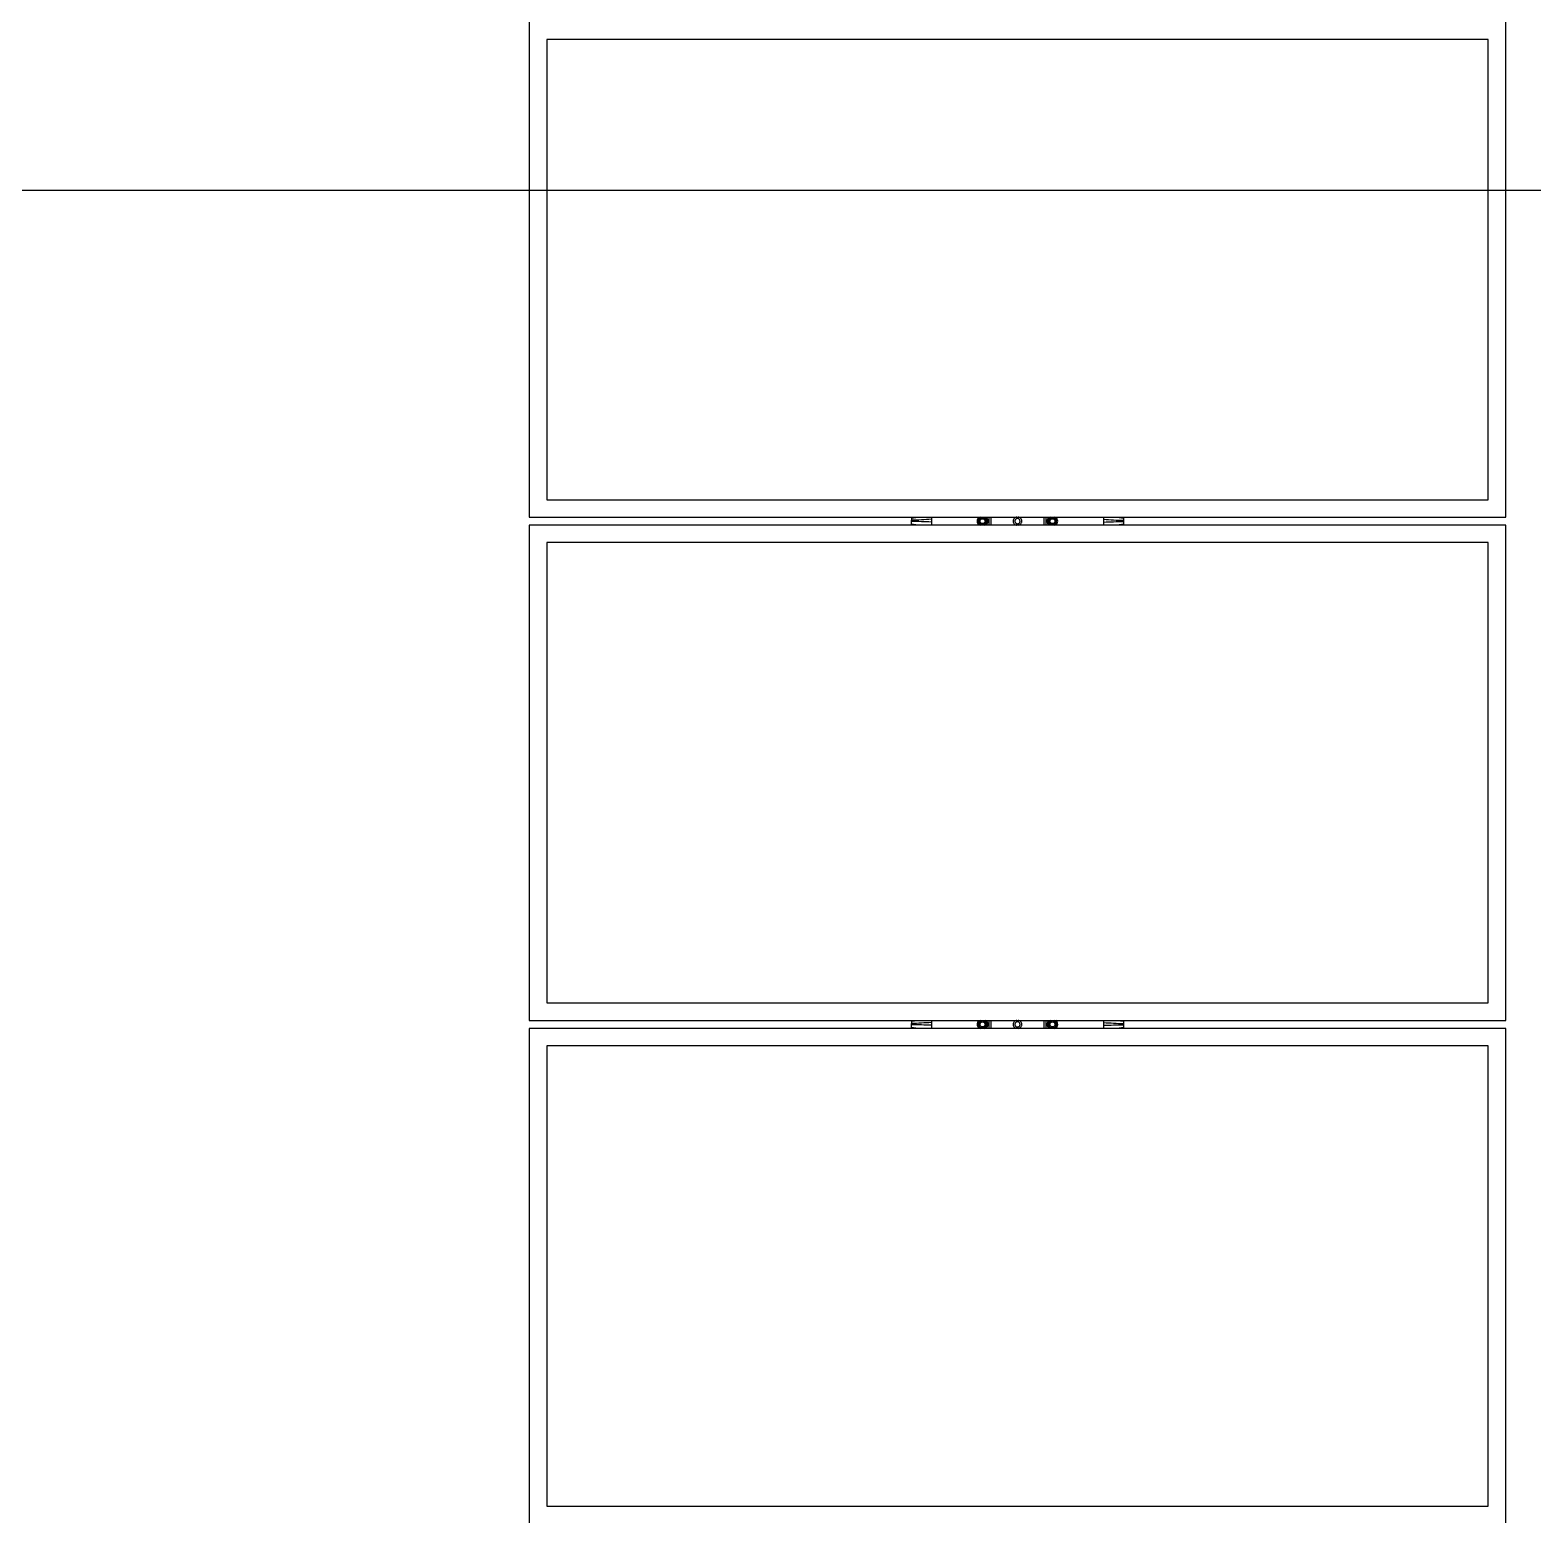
# Model space of a CAD drawing. Header units: feet. Extents: x 0 to 5170, y -254 to 1413.
# Drawn here: x 3575.3 to 3713.1, y 194.1 to 330.3 of the extents above; entities that cross this region are included whole.
import ezdxf

# ---------------------------------------------------------------- set-up
doc = ezdxf.new("R2010")
doc.units = ezdxf.units.FT
doc.header["$MEASUREMENT"] = 0
doc.layers.add('E-ARRY-TABL', color=9, linetype='Continuous')
doc.layers.add('G-NPLT', color=67, linetype='Continuous', plot=False)

msp = doc.modelspace()

# ---------------------------------------------------------------- linework, layer by layer
at = {"layer": 'E-ARRY-TABL'}
for p, q in [((3621.03775, 331.00908), (3621.03775, 285.59829)), ((3710.57758, 285.59829), (3710.57758, 331.00908)), ((3708.97538, 329.40688), (3622.63994, 329.40688)), ((3622.63994, 329.40688), (3622.63994, 287.20048)), ((3708.97538, 287.20048), (3708.97538, 329.40688)), ((3622.63994, 287.20048), (3708.97538, 287.20048)), ((3621.03775, 285.59829), (3710.57758, 285.59829)), ((3656.08005, 285.51866), (3656.6661, 285.59829)), ((3662.26924, 285.59031), (3662.278, 285.59829)), ((3662.64392, 285.59829), (3662.77249, 285.52367)), ((3662.7818, 285.59829), (3662.80776, 285.58445)), ((3668.68039, 285.59251), (3668.68678, 285.59829)), ((3674.94923, 285.59829), (3675.53528, 285.51866)), ((3621.03775, 284.86586), (3621.03775, 239.45506)), ((3710.57758, 284.86586), (3621.03775, 284.86586)), ((3656.66682, 284.86586), (3656.08005, 284.94548)), ((3662.93731, 284.87383), (3662.92855, 284.86586)), ((3668.83352, 284.86586), (3668.80523, 284.88105)), ((3668.96945, 284.86586), (3668.8409, 284.94159)), ((3669.34371, 284.87163), (3669.33733, 284.86586)), ((3675.53528, 284.94548), (3674.9485, 284.86586)), ((3710.57758, 239.45506), (3710.57758, 284.86586)), ((3622.63994, 283.26366), (3622.63994, 241.05726)), ((3708.97538, 283.26366), (3622.63994, 283.26366)), ((3708.97538, 241.05726), (3708.97538, 283.26366)), ((3622.63994, 241.05726), (3708.97538, 241.05726)), ((3621.03775, 239.45506), (3710.57758, 239.45506)), ((3621.03775, 238.72263), (3621.03775, 193.31184)), ((3710.57758, 238.72263), (3621.03775, 238.72263)), ((3656.08005, 239.37544), (3656.6661, 239.45506)), ((3656.66682, 238.72263), (3656.08005, 238.80226)), ((3662.26924, 239.44709), (3662.278, 239.45506)), ((3662.64392, 239.45506), (3662.77249, 239.38045)), ((3662.7818, 239.45506), (3662.80776, 239.44123)), ((3662.93731, 238.73061), (3662.92855, 238.72263)), ((3668.68039, 239.44929), (3668.68678, 239.45506)), ((3668.83352, 238.72263), (3668.80523, 238.73783)), ((3668.96945, 238.72263), (3668.8409, 238.79837)), ((3669.34371, 238.7284), (3669.33733, 238.72263)), ((3675.53528, 238.80226), (3674.9485, 238.72263)), ((3674.94923, 239.45506), (3675.53528, 239.37544)), ((3710.57758, 193.31184), (3710.57758, 238.72263)), ((3622.63994, 237.12044), (3622.63994, 194.91404)), ((3708.97538, 237.12044), (3622.63994, 237.12044)), ((3708.97538, 194.91404), (3708.97538, 237.12044)), ((3622.63994, 194.91404), (3708.97538, 194.91404))]:
    msp.add_line(p, q, dxfattribs=at)
for centre, radius in [((3662.60327, 285.23207), 0.33715), ((3662.60327, 285.23207), 0.24051), ((3662.60327, 285.23207), 0.22889), ((3669.01205, 285.23207), 0.33715), ((3669.01205, 285.23207), 0.24051), ((3669.01205, 285.23207), 0.22889), ((3662.60327, 239.08885), 0.33715), ((3662.60327, 239.08885), 0.24051), ((3662.60327, 239.08885), 0.22889), ((3669.01205, 239.08885), 0.33715), ((3669.01205, 239.08885), 0.24051), ((3669.01205, 239.08885), 0.22889)]:
    msp.add_circle(centre, radius, dxfattribs=at)
for centre, radius, start, end in [((3662.60327, 285.23207), 0.48981, 132.9975613, 228.3883683), ((3662.60327, 285.23207), 0.40742, 115.9892336, 244.0107664), ((3662.60327, 285.23207), 0.40742, 295.9892336, 59.8725613), ((3662.60327, 285.23207), 0.48981, 312.9975613, 48.3883881), ((3669.01205, 285.23207), 0.48981, 132.6184959, 228.3883683), ((3669.01205, 285.23207), 0.40742, 115.9892336, 239.4934959), ((3669.01205, 285.23207), 0.40742, 295.9892336, 64.0107664), ((3669.01205, 285.23207), 0.48981, 312.6184959, 48.3883881), ((3662.60327, 239.08885), 0.48981, 132.9975613, 228.3883683), ((3662.60327, 239.08885), 0.40742, 115.9892336, 244.0107664), ((3662.60327, 239.08885), 0.40742, 295.9892336, 59.8725613), ((3662.60327, 239.08885), 0.48981, 312.9975613, 48.3883881), ((3669.01205, 239.08885), 0.48981, 132.6184959, 228.3883683), ((3669.01205, 239.08885), 0.40742, 115.9892336, 239.4934959), ((3669.01205, 239.08885), 0.40742, 295.9892336, 64.0107664), ((3669.01205, 239.08885), 0.48981, 312.6184959, 48.3883881)]:
    msp.add_arc(centre, radius, start, end, dxfattribs=at)
for points, knots in [([(3656.08005, 285.59829), (3656.08005, 285.58982), (3656.08005, 285.54814), (3656.08005, 285.53173), (3656.08005, 285.51866)], [0, 0, 0, 0, 0.203251759, 1, 1, 1, 1]), ([(3656.08005, 285.51866), (3656.08005, 285.50373), (3656.08005, 285.47556), (3656.08005, 285.44358), (3656.08005, 285.41734), (3656.08005, 285.37389), (3656.08005, 285.33498), (3656.08005, 285.31265), (3656.08005, 285.3103)], [0, 0, 0, 0, 0.336781761, 0.635414469, 0.762435252, 0.874639399, 0.986817621, 1, 1, 1, 1]), ([(3657.918, 285.4076), (3657.61191, 285.38723), (3656.9998, 285.34648), (3656.38661, 285.32236), (3656.08005, 285.3103)], [0, 0, 0, 0, 0.500050032, 1, 1, 1, 1]), ([(3656.08005, 285.20227), (3656.08005, 285.2055), (3656.08005, 285.21005), (3656.08005, 285.21727), (3656.08005, 285.22174), (3656.08005, 285.22536), (3656.08005, 285.22681), (3656.08005, 285.2297), (3656.08005, 285.23447), (3656.08005, 285.24112), (3656.08005, 285.24969), (3656.08005, 285.26326), (3656.08005, 285.28378), (3656.08005, 285.3006), (3656.08005, 285.3103)], [0, 0, 0, 0, 0.088792677, 0.125266565, 0.198196576, 0.211434953, 0.224673296, 0.237911626, 0.290864967, 0.355531486, 0.42020743, 0.526263413, 0.726625991, 1, 1, 1, 1]), ([(3657.91588, 285.59829), (3657.91623, 285.58579), (3657.91702, 285.5575), (3657.91779, 285.49225), (3657.91793, 285.4357), (3657.918, 285.4076)], [0, 0, 0, 0, 0.284877006, 0.644722971, 1, 1, 1, 1]), ([(3657.918, 285.4076), (3657.91792, 285.36829), (3657.91782, 285.32129), (3657.91754, 285.26591), (3657.91749, 285.241), (3657.91748, 285.21993), (3657.91754, 285.20466), (3657.91755, 285.19369), (3657.91763, 285.17768), (3657.91772, 285.16272), (3657.91778, 285.15364)], [0, 0, 0, 0, 0.473900563, 0.566584192, 0.646097342, 0.765289978, 0.812851893, 0.824688911, 0.893504587, 1, 1, 1, 1]), ([(3662.26613, 285.23282), (3662.26614, 285.23744), (3662.26628, 285.30317), (3662.26643, 285.36758), (3662.26656, 285.42747)], [0, 0, 0, 0, 0.070220322, 1, 1, 1, 1]), ([(3662.26656, 285.42747), (3662.29397, 285.44322), (3662.3493, 285.475), (3662.40649, 285.50785), (3662.43535, 285.52442)], [0, 0, 0, 0, 0.495457963, 1, 1, 1, 1]), ([(3662.43535, 285.52442), (3662.43935, 285.52672), (3662.48277, 285.55166), (3662.52532, 285.5761), (3662.56394, 285.59829)], [0, 0, 0, 0, 0.09219659, 1, 1, 1, 1]), ([(3662.77249, 285.52367), (3662.78635, 285.51563), (3662.84332, 285.48257), (3662.89884, 285.45036), (3662.94085, 285.42597)], [0, 0, 0, 0, 0.243165711, 1, 1, 1, 1]), ([(3662.94085, 285.42597), (3662.94078, 285.39436), (3662.94064, 285.33056), (3662.94049, 285.2646), (3662.94042, 285.23132)], [0, 0, 0, 0, 0.495457963, 1, 1, 1, 1]), ([(3663.17072, 285.59829), (3663.17093, 285.56973), (3663.17279, 285.3256), (3663.17146, 285.08145), (3663.17028, 284.86586)], [0, 0, 0, 0, 0.116959652, 1, 1, 1, 1]), ([(3663.39899, 284.86586), (3663.3998, 285.08192), (3663.40072, 285.32607), (3663.39925, 285.5702), (3663.39908, 285.59829)], [0, 0, 0, 0, 0.88496735, 1, 1, 1, 1]), ([(3665.73653, 285.59829), (3665.71696, 285.59605), (3665.6539, 285.58882), (3665.55885, 285.53344), (3665.46754, 285.44008), (3665.41453, 285.32014), (3665.4062, 285.19082), (3665.44314, 285.06633), (3665.52097, 284.9621), (3665.62076, 284.88959), (3665.69675, 284.87303), (3665.72968, 284.86586)], [0, 0, 0, 0, 0.055467135, 0.178740105, 0.301068238, 0.422074784, 0.541486052, 0.660550552, 0.781493861, 0.905315943, 1, 1, 1, 1]), ([(3666.03938, 285.2843), (3666.04274, 285.25784), (3666.04842, 285.21304), (3666.03103, 285.14272), (3665.99559, 285.0794), (3665.93476, 285.02614), (3665.85996, 284.99576), (3665.7789, 284.9917), (3665.70091, 285.01478), (3665.63523, 285.06222), (3665.589, 285.12837), (3665.56701, 285.2062), (3665.57191, 285.28719), (3665.59303, 285.33725), (3665.6216, 285.3821), (3665.65785, 285.42218), (3665.72865, 285.46081), (3665.80853, 285.47414), (3665.88877, 285.46023), (3665.95919, 285.4205), (3666.01425, 285.36034), (3666.03102, 285.3096), (3666.03938, 285.2843)], [0, 0, 0, 0, 0.05318276, 0.090051856, 0.143930989, 0.197508132, 0.250693831, 0.303997406, 0.357752004, 0.411588514, 0.465007081, 0.518157859, 0.571608056, 0.625348022, 0.625461196, 0.679189914, 0.732471661, 0.785668797, 0.839276455, 0.893156273, 0.946740624, 1, 1, 1, 1]), ([(3666.20135, 285.18935), (3666.20204, 285.23175), (3666.20342, 285.31685), (3666.14936, 285.43673), (3666.06, 285.53103), (3665.96375, 285.58806), (3665.89893, 285.5958), (3665.87805, 285.59829)], [0, 0, 0, 0, 0.218328363, 0.43818827, 0.662256444, 0.89122321, 1, 1, 1, 1]), ([(3668.2162, 285.59829), (3668.21552, 285.37897), (3668.21477, 285.13483), (3668.21604, 284.89069), (3668.21617, 284.86586)], [0, 0, 0, 0, 0.898277382, 1, 1, 1, 1]), ([(3668.44459, 284.86586), (3668.4444, 284.89119), (3668.44252, 285.13532), (3668.44386, 285.37947), (3668.44506, 285.59829)], [0, 0, 0, 0, 0.10376783, 1, 1, 1, 1]), ([(3668.67492, 285.23505), (3668.67496, 285.23967), (3668.67554, 285.3054), (3668.67611, 285.36981), (3668.67664, 285.4297)], [0, 0, 0, 0, 0.070220322, 1, 1, 1, 1]), ([(3668.67664, 285.4297), (3668.70416, 285.44526), (3668.75969, 285.47667), (3668.8171, 285.50914), (3668.84607, 285.52553)], [0, 0, 0, 0, 0.495457963, 1, 1, 1, 1]), ([(3668.84607, 285.52553), (3668.85009, 285.5278), (3668.89352, 285.55237), (3668.93608, 285.57644), (3668.9747, 285.59829)], [0, 0, 0, 0, 0.092516545, 1, 1, 1, 1]), ([(3669.05466, 285.59829), (3669.08356, 285.58126), (3669.12592, 285.5563), (3669.16939, 285.53068), (3669.1832, 285.52255)], [0, 0, 0, 0, 0.682346465, 1, 1, 1, 1]), ([(3669.1832, 285.52255), (3669.22719, 285.49663), (3669.28397, 285.46317), (3669.3386, 285.43099), (3669.35091, 285.42374)], [0, 0, 0, 0, 0.774619327, 1, 1, 1, 1]), ([(3669.35091, 285.42374), (3669.35063, 285.39212), (3669.35006, 285.32832), (3669.34948, 285.26237), (3669.34919, 285.22909)], [0, 0, 0, 0, 0.495457963, 1, 1, 1, 1]), ([(3673.69953, 285.59829), (3673.69933, 285.59326), (3673.69853, 285.5731), (3673.69764, 285.50985), (3673.69743, 285.44188), (3673.69733, 285.4076)], [0, 0, 0, 0, 0.141530855, 0.567144679, 1, 1, 1, 1]), ([(3673.69733, 285.4076), (3673.69741, 285.36829), (3673.6975, 285.32129), (3673.69779, 285.26591), (3673.69784, 285.241), (3673.69785, 285.21993), (3673.69778, 285.20466), (3673.69777, 285.19369), (3673.69769, 285.17768), (3673.6976, 285.16272), (3673.69755, 285.15364)], [0, 0, 0, 0, 0.473900563, 0.566584192, 0.646097342, 0.765289978, 0.812851893, 0.824688911, 0.893504587, 1, 1, 1, 1]), ([(3673.69733, 285.4076), (3674.00341, 285.38723), (3674.61553, 285.34648), (3675.22871, 285.32236), (3675.53528, 285.3103)], [0, 0, 0, 0, 0.500050032, 1, 1, 1, 1]), ([(3675.53528, 285.51866), (3675.53528, 285.53238), (3675.53528, 285.54892), (3675.53528, 285.59109), (3675.53528, 285.59829)], [0, 0, 0, 0, 0.829245832, 1, 1, 1, 1]), ([(3675.53528, 285.51866), (3675.53528, 285.50359), (3675.53528, 285.47378), (3675.53528, 285.44478), (3675.53528, 285.41019), (3675.53528, 285.36415), (3675.53528, 285.3275), (3675.53528, 285.3103)], [0, 0, 0, 0, 0.332265312, 0.657491515, 0.788304514, 0.900705037, 1, 1, 1, 1]), ([(3675.53528, 285.3103), (3675.53528, 285.29699), (3675.53528, 285.27851), (3675.53528, 285.25818), (3675.53528, 285.25019), (3675.53528, 285.24221), (3675.53528, 285.2349), (3675.53528, 285.22825), (3675.53528, 285.22659), (3675.53528, 285.22426), (3675.53528, 285.22127), (3675.53528, 285.21596), (3675.53528, 285.20961), (3675.53528, 285.20462), (3675.53528, 285.20227)], [0, 0, 0, 0, 0.378460386, 0.525059812, 0.561520365, 0.597982148, 0.743875857, 0.762193155, 0.780422606, 0.789537342, 0.825996993, 0.862456604, 0.935401836, 1, 1, 1, 1]), ([(3657.91778, 285.15364), (3657.61161, 285.16437), (3656.99933, 285.18584), (3656.38646, 285.19679), (3656.08005, 285.20227)], [0, 0, 0, 0, 0.500036901, 1, 1, 1, 1]), ([(3656.08005, 284.94548), (3656.08005, 284.95053), (3656.08005, 284.98004), (3656.08005, 285.00653), (3656.08005, 285.05222), (3656.08005, 285.09415), (3656.08005, 285.14537), (3656.08005, 285.18314), (3656.08005, 285.20227)], [0, 0, 0, 0, 0.104408076, 0.610092505, 0.713229006, 0.816381409, 0.906958044, 1, 1, 1, 1]), ([(3656.08005, 284.94548), (3656.08005, 284.93176), (3656.08005, 284.91522), (3656.08005, 284.87305), (3656.08005, 284.86586)], [0, 0, 0, 0, 0.829245833, 1, 1, 1, 1]), ([(3657.91778, 285.15364), (3657.91788, 285.12509), (3657.91811, 285.06369), (3657.91782, 284.97784), (3657.91707, 284.90739), (3657.91623, 284.87828), (3657.91587, 284.86586)], [0, 0, 0, 0, 0.237682332, 0.511297981, 0.791460281, 1, 1, 1, 1]), ([(3662.26569, 285.03817), (3662.26576, 285.06978), (3662.2659, 285.13359), (3662.26605, 285.19954), (3662.26613, 285.23282)], [0, 0, 0, 0, 0.495457963, 1, 1, 1, 1]), ([(3662.43405, 284.94047), (3662.38989, 284.96609), (3662.33289, 284.99917), (3662.27805, 285.031), (3662.26569, 285.03817)], [0, 0, 0, 0, 0.774619327, 1, 1, 1, 1]), ([(3662.56262, 284.86586), (3662.53376, 284.8826), (3662.49139, 284.90719), (3662.44791, 284.93242), (3662.43405, 284.94047)], [0, 0, 0, 0, 0.681174188, 1, 1, 1, 1]), ([(3662.7712, 284.93972), (3662.76719, 284.93742), (3662.72377, 284.91248), (3662.68123, 284.88804), (3662.6426, 284.86586)], [0, 0, 0, 0, 0.09219659, 1, 1, 1, 1]), ([(3662.93999, 285.03667), (3662.91257, 285.02092), (3662.85725, 284.98915), (3662.80005, 284.95629), (3662.7712, 284.93972)], [0, 0, 0, 0, 0.495457963, 1, 1, 1, 1]), ([(3662.94042, 285.23132), (3662.94041, 285.22671), (3662.94026, 285.16097), (3662.94012, 285.09656), (3662.93999, 285.03667)], [0, 0, 0, 0, 0.070220322, 1, 1, 1, 1]), ([(3665.89981, 284.86586), (3665.93964, 284.87825), (3666.02122, 284.90362), (3666.11977, 284.98913), (3666.18206, 285.0894), (3666.19579, 285.16057), (3666.20135, 285.18935)], [0, 0, 0, 0, 0.263744587, 0.540159175, 0.814036973, 1, 1, 1, 1]), ([(3668.6732, 285.04041), (3668.67348, 285.07202), (3668.67404, 285.13582), (3668.67462, 285.20177), (3668.67492, 285.23505)], [0, 0, 0, 0, 0.495457963, 1, 1, 1, 1]), ([(3668.8409, 284.94159), (3668.8271, 284.94973), (3668.77035, 284.98316), (3668.71505, 285.01575), (3668.6732, 285.04041)], [0, 0, 0, 0, 0.243165711, 1, 1, 1, 1]), ([(3669.17804, 284.93861), (3669.17402, 284.93634), (3669.13059, 284.91178), (3669.08803, 284.8877), (3669.0494, 284.86586)], [0, 0, 0, 0, 0.092516545, 1, 1, 1, 1]), ([(3669.34747, 285.03445), (3669.31995, 285.01888), (3669.26441, 284.98747), (3669.207, 284.955), (3669.17804, 284.93861)], [0, 0, 0, 0, 0.495457963, 1, 1, 1, 1]), ([(3669.34919, 285.22909), (3669.34915, 285.22448), (3669.34857, 285.15875), (3669.348, 285.09433), (3669.34747, 285.03445)], [0, 0, 0, 0, 0.070220322, 1, 1, 1, 1]), ([(3673.69755, 285.15364), (3673.69743, 285.1206), (3673.69718, 285.04948), (3673.69768, 284.95502), (3673.69852, 284.89099), (3673.69932, 284.87087), (3673.69952, 284.86586)], [0, 0, 0, 0, 0.272878633, 0.587618909, 0.897093641, 1, 1, 1, 1]), ([(3673.69755, 285.15364), (3674.00371, 285.16437), (3674.616, 285.18584), (3675.22887, 285.19679), (3675.53528, 285.20227)], [0, 0, 0, 0, 0.500036901, 1, 1, 1, 1]), ([(3675.53528, 285.20227), (3675.53528, 285.18357), (3675.53528, 285.14365), (3675.53528, 285.0907), (3675.53528, 285.04725), (3675.53528, 285.0203), (3675.53528, 284.98856), (3675.53528, 284.96023), (3675.53528, 284.94548)], [0, 0, 0, 0, 0.090987099, 0.194222261, 0.297480686, 0.412851507, 0.694273649, 1, 1, 1, 1]), ([(3675.53528, 284.86586), (3675.53528, 284.87433), (3675.53528, 284.916), (3675.53528, 284.93241), (3675.53528, 284.94548)], [0, 0, 0, 0, 0.203251759, 1, 1, 1, 1]), ([(3656.08005, 239.45506), (3656.08005, 239.44659), (3656.08005, 239.40492), (3656.08005, 239.38851), (3656.08005, 239.37544)], [0, 0, 0, 0, 0.203251759, 1, 1, 1, 1]), ([(3656.08005, 239.37544), (3656.08005, 239.36051), (3656.08005, 239.33234), (3656.08005, 239.30035), (3656.08005, 239.27412), (3656.08005, 239.23067), (3656.08005, 239.19176), (3656.08005, 239.16943), (3656.08005, 239.16708)], [0, 0, 0, 0, 0.336781761, 0.635414469, 0.762435252, 0.874639399, 0.986817621, 1, 1, 1, 1]), ([(3657.918, 239.26438), (3657.61191, 239.24401), (3656.9998, 239.20326), (3656.38661, 239.17914), (3656.08005, 239.16708)], [0, 0, 0, 0, 0.500050032, 1, 1, 1, 1]), ([(3656.08005, 239.05905), (3656.08005, 239.06227), (3656.08005, 239.06682), (3656.08005, 239.07405), (3656.08005, 239.07852), (3656.08005, 239.08214), (3656.08005, 239.08359), (3656.08005, 239.08648), (3656.08005, 239.09125), (3656.08005, 239.09789), (3656.08005, 239.10647), (3656.08005, 239.12004), (3656.08005, 239.14056), (3656.08005, 239.15737), (3656.08005, 239.16708)], [0, 0, 0, 0, 0.088792677, 0.125266565, 0.198196576, 0.211434953, 0.224673296, 0.237911626, 0.290864967, 0.355531486, 0.42020743, 0.526263413, 0.726625991, 1, 1, 1, 1]), ([(3657.91778, 239.01041), (3657.61161, 239.02115), (3656.99933, 239.04262), (3656.38646, 239.05357), (3656.08005, 239.05905)], [0, 0, 0, 0, 0.500036901, 1, 1, 1, 1]), ([(3656.08005, 238.80226), (3656.08005, 238.80731), (3656.08005, 238.83681), (3656.08005, 238.86331), (3656.08005, 238.909), (3656.08005, 238.95092), (3656.08005, 239.00215), (3656.08005, 239.03991), (3656.08005, 239.05905)], [0, 0, 0, 0, 0.104408076, 0.610092505, 0.713229006, 0.816381409, 0.906958044, 1, 1, 1, 1]), ([(3656.08005, 238.80226), (3656.08005, 238.78854), (3656.08005, 238.772), (3656.08005, 238.72983), (3656.08005, 238.72263)], [0, 0, 0, 0, 0.829245833, 1, 1, 1, 1]), ([(3657.91778, 239.01041), (3657.91788, 238.98187), (3657.91811, 238.92047), (3657.91782, 238.83462), (3657.91707, 238.76416), (3657.91623, 238.73505), (3657.91587, 238.72263)], [0, 0, 0, 0, 0.237682332, 0.511297981, 0.791460281, 1, 1, 1, 1]), ([(3657.91588, 239.45506), (3657.91623, 239.44256), (3657.91702, 239.41427), (3657.91779, 239.34903), (3657.91793, 239.29248), (3657.918, 239.26438)], [0, 0, 0, 0, 0.284877006, 0.644722971, 1, 1, 1, 1]), ([(3657.918, 239.26438), (3657.91792, 239.22507), (3657.91782, 239.17807), (3657.91754, 239.12269), (3657.91749, 239.09778), (3657.91748, 239.07671), (3657.91754, 239.06144), (3657.91755, 239.05047), (3657.91763, 239.03445), (3657.91772, 239.0195), (3657.91778, 239.01041)], [0, 0, 0, 0, 0.473900563, 0.566584192, 0.646097342, 0.765289978, 0.812851893, 0.824688911, 0.893504587, 1, 1, 1, 1]), ([(3662.26569, 238.89495), (3662.26576, 238.92656), (3662.2659, 238.99036), (3662.26605, 239.05632), (3662.26613, 239.0896)], [0, 0, 0, 0, 0.495457963, 1, 1, 1, 1]), ([(3662.43405, 238.79725), (3662.38989, 238.82287), (3662.33289, 238.85595), (3662.27805, 238.88777), (3662.26569, 238.89495)], [0, 0, 0, 0, 0.774619327, 1, 1, 1, 1]), ([(3662.26613, 239.0896), (3662.26614, 239.09421), (3662.26628, 239.15995), (3662.26643, 239.22436), (3662.26656, 239.28425)], [0, 0, 0, 0, 0.070220322, 1, 1, 1, 1]), ([(3662.26656, 239.28425), (3662.29397, 239.3), (3662.3493, 239.33177), (3662.40649, 239.36463), (3662.43535, 239.3812)], [0, 0, 0, 0, 0.495457963, 1, 1, 1, 1]), ([(3662.56262, 238.72263), (3662.53376, 238.73938), (3662.49139, 238.76397), (3662.44791, 238.7892), (3662.43405, 238.79725)], [0, 0, 0, 0, 0.681174188, 1, 1, 1, 1]), ([(3662.43535, 239.3812), (3662.43935, 239.3835), (3662.48277, 239.40844), (3662.52532, 239.43288), (3662.56394, 239.45506)], [0, 0, 0, 0, 0.09219659, 1, 1, 1, 1]), ([(3662.7712, 238.7965), (3662.76719, 238.7942), (3662.72377, 238.76926), (3662.68123, 238.74482), (3662.6426, 238.72263)], [0, 0, 0, 0, 0.09219659, 1, 1, 1, 1]), ([(3662.93999, 238.89345), (3662.91257, 238.8777), (3662.85725, 238.84592), (3662.80005, 238.81307), (3662.7712, 238.7965)], [0, 0, 0, 0, 0.495457963, 1, 1, 1, 1]), ([(3662.77249, 239.38045), (3662.78635, 239.37241), (3662.84332, 239.33935), (3662.89884, 239.30713), (3662.94085, 239.28275)], [0, 0, 0, 0, 0.243165711, 1, 1, 1, 1]), ([(3662.94042, 239.0881), (3662.94041, 239.08348), (3662.94026, 239.01775), (3662.94012, 238.95334), (3662.93999, 238.89345)], [0, 0, 0, 0, 0.070220322, 1, 1, 1, 1]), ([(3662.94085, 239.28275), (3662.94078, 239.25114), (3662.94064, 239.18733), (3662.94049, 239.12138), (3662.94042, 239.0881)], [0, 0, 0, 0, 0.495457963, 1, 1, 1, 1]), ([(3663.17072, 239.45506), (3663.17093, 239.42651), (3663.17279, 239.18238), (3663.17146, 238.93823), (3663.17028, 238.72263)], [0, 0, 0, 0, 0.116959652, 1, 1, 1, 1]), ([(3663.39899, 238.72263), (3663.3998, 238.9387), (3663.40072, 239.18285), (3663.39925, 239.42698), (3663.39908, 239.45506)], [0, 0, 0, 0, 0.88496735, 1, 1, 1, 1]), ([(3665.73653, 239.45506), (3665.71696, 239.45282), (3665.6539, 239.4456), (3665.55885, 239.39022), (3665.46754, 239.29686), (3665.41453, 239.17692), (3665.4062, 239.04759), (3665.44314, 238.92311), (3665.52097, 238.81888), (3665.62076, 238.74637), (3665.69675, 238.72981), (3665.72968, 238.72263)], [0, 0, 0, 0, 0.055467135, 0.178740105, 0.301068238, 0.422074784, 0.541486052, 0.660550552, 0.781493861, 0.905315943, 1, 1, 1, 1]), ([(3666.03938, 239.14108), (3666.04274, 239.11462), (3666.04842, 239.06981), (3666.03103, 238.99949), (3665.99559, 238.93617), (3665.93476, 238.88291), (3665.85996, 238.85253), (3665.7789, 238.84847), (3665.70091, 238.87156), (3665.63523, 238.919), (3665.589, 238.98514), (3665.56701, 239.06297), (3665.57191, 239.14397), (3665.59303, 239.19403), (3665.6216, 239.23888), (3665.65785, 239.27896), (3665.72865, 239.31759), (3665.80853, 239.33092), (3665.88877, 239.31701), (3665.95919, 239.27728), (3666.01425, 239.21712), (3666.03102, 239.16638), (3666.03938, 239.14108)], [0, 0, 0, 0, 0.05318276, 0.090051856, 0.143930989, 0.197508132, 0.250693831, 0.303997406, 0.357752004, 0.411588514, 0.465007081, 0.518157859, 0.571608056, 0.625348022, 0.625461196, 0.679189914, 0.732471661, 0.785668797, 0.839276455, 0.893156273, 0.946740624, 1, 1, 1, 1]), ([(3666.20135, 239.04613), (3666.20204, 239.08853), (3666.20342, 239.17363), (3666.14936, 239.29351), (3666.06, 239.38781), (3665.96375, 239.44484), (3665.89893, 239.45257), (3665.87805, 239.45506)], [0, 0, 0, 0, 0.218328363, 0.43818827, 0.662256444, 0.89122321, 1, 1, 1, 1]), ([(3665.89981, 238.72263), (3665.93964, 238.73502), (3666.02122, 238.7604), (3666.11977, 238.84591), (3666.18206, 238.94618), (3666.19579, 239.01735), (3666.20135, 239.04613)], [0, 0, 0, 0, 0.263744587, 0.540159175, 0.814036973, 1, 1, 1, 1]), ([(3668.2162, 239.45506), (3668.21552, 239.23575), (3668.21477, 238.9916), (3668.21604, 238.74747), (3668.21617, 238.72263)], [0, 0, 0, 0, 0.898277382, 1, 1, 1, 1]), ([(3668.44459, 238.72263), (3668.4444, 238.74797), (3668.44252, 238.99209), (3668.44386, 239.23625), (3668.44506, 239.45506)], [0, 0, 0, 0, 0.10376783, 1, 1, 1, 1]), ([(3668.6732, 238.89718), (3668.67348, 238.9288), (3668.67404, 238.9926), (3668.67462, 239.05855), (3668.67492, 239.09183)], [0, 0, 0, 0, 0.495457963, 1, 1, 1, 1]), ([(3668.8409, 238.79837), (3668.8271, 238.8065), (3668.77035, 238.83994), (3668.71505, 238.87252), (3668.6732, 238.89718)], [0, 0, 0, 0, 0.243165711, 1, 1, 1, 1]), ([(3668.67492, 239.09183), (3668.67496, 239.09644), (3668.67554, 239.16217), (3668.67611, 239.22658), (3668.67664, 239.28647)], [0, 0, 0, 0, 0.070220322, 1, 1, 1, 1]), ([(3668.67664, 239.28647), (3668.70416, 239.30204), (3668.75969, 239.33345), (3668.8171, 239.36592), (3668.84607, 239.38231)], [0, 0, 0, 0, 0.495457963, 1, 1, 1, 1]), ([(3668.84607, 239.38231), (3668.85009, 239.38458), (3668.89352, 239.40914), (3668.93608, 239.43322), (3668.9747, 239.45506)], [0, 0, 0, 0, 0.092516545, 1, 1, 1, 1]), ([(3669.17804, 238.79539), (3669.17402, 238.79312), (3669.13059, 238.76855), (3669.08803, 238.74448), (3669.0494, 238.72263)], [0, 0, 0, 0, 0.092516545, 1, 1, 1, 1]), ([(3669.05466, 239.45506), (3669.08356, 239.43803), (3669.12592, 239.41308), (3669.16939, 239.38746), (3669.1832, 239.37933)], [0, 0, 0, 0, 0.682346465, 1, 1, 1, 1]), ([(3669.34747, 238.89122), (3669.31995, 238.87566), (3669.26441, 238.84425), (3669.207, 238.81177), (3669.17804, 238.79539)], [0, 0, 0, 0, 0.495457963, 1, 1, 1, 1]), ([(3669.1832, 239.37933), (3669.22719, 239.35341), (3669.28397, 239.31995), (3669.3386, 239.28777), (3669.35091, 239.28051)], [0, 0, 0, 0, 0.774619327, 1, 1, 1, 1]), ([(3669.34919, 239.08587), (3669.34915, 239.08125), (3669.34857, 239.01552), (3669.348, 238.95111), (3669.34747, 238.89122)], [0, 0, 0, 0, 0.070220322, 1, 1, 1, 1]), ([(3669.35091, 239.28051), (3669.35063, 239.2489), (3669.35006, 239.1851), (3669.34948, 239.11914), (3669.34919, 239.08587)], [0, 0, 0, 0, 0.495457963, 1, 1, 1, 1]), ([(3673.69755, 239.01041), (3673.69743, 238.97738), (3673.69718, 238.90625), (3673.69768, 238.81179), (3673.69852, 238.74777), (3673.69932, 238.72765), (3673.69952, 238.72263)], [0, 0, 0, 0, 0.272878633, 0.587618909, 0.897093641, 1, 1, 1, 1]), ([(3673.69953, 239.45506), (3673.69933, 239.45003), (3673.69853, 239.42988), (3673.69764, 239.36662), (3673.69743, 239.29865), (3673.69733, 239.26438)], [0, 0, 0, 0, 0.141530855, 0.567144679, 1, 1, 1, 1]), ([(3673.69733, 239.26438), (3673.69741, 239.22507), (3673.6975, 239.17807), (3673.69779, 239.12269), (3673.69784, 239.09778), (3673.69785, 239.07671), (3673.69778, 239.06144), (3673.69777, 239.05047), (3673.69769, 239.03445), (3673.6976, 239.0195), (3673.69755, 239.01041)], [0, 0, 0, 0, 0.473900563, 0.566584192, 0.646097342, 0.765289978, 0.812851893, 0.824688911, 0.893504587, 1, 1, 1, 1]), ([(3673.69733, 239.26438), (3674.00341, 239.24401), (3674.61553, 239.20326), (3675.22871, 239.17914), (3675.53528, 239.16708)], [0, 0, 0, 0, 0.500050032, 1, 1, 1, 1]), ([(3673.69755, 239.01041), (3674.00371, 239.02115), (3674.616, 239.04262), (3675.22887, 239.05357), (3675.53528, 239.05905)], [0, 0, 0, 0, 0.500036901, 1, 1, 1, 1]), ([(3675.53528, 239.37544), (3675.53528, 239.38916), (3675.53528, 239.4057), (3675.53528, 239.44786), (3675.53528, 239.45506)], [0, 0, 0, 0, 0.829245832, 1, 1, 1, 1]), ([(3675.53528, 239.37544), (3675.53528, 239.36037), (3675.53528, 239.33055), (3675.53528, 239.30156), (3675.53528, 239.26697), (3675.53528, 239.22092), (3675.53528, 239.18427), (3675.53528, 239.16708)], [0, 0, 0, 0, 0.332265312, 0.657491515, 0.788304514, 0.900705037, 1, 1, 1, 1]), ([(3675.53528, 239.16708), (3675.53528, 239.15376), (3675.53528, 239.13529), (3675.53528, 239.11496), (3675.53528, 239.10697), (3675.53528, 239.09899), (3675.53528, 239.09168), (3675.53528, 239.08503), (3675.53528, 239.08336), (3675.53528, 239.08104), (3675.53528, 239.07805), (3675.53528, 239.07273), (3675.53528, 239.06639), (3675.53528, 239.06139), (3675.53528, 239.05905)], [0, 0, 0, 0, 0.378460386, 0.525059812, 0.561520365, 0.597982148, 0.743875857, 0.762193155, 0.780422606, 0.789537342, 0.825996993, 0.862456604, 0.935401836, 1, 1, 1, 1]), ([(3675.53528, 239.05905), (3675.53528, 239.04035), (3675.53528, 239.00042), (3675.53528, 238.94748), (3675.53528, 238.90403), (3675.53528, 238.87707), (3675.53528, 238.84534), (3675.53528, 238.81701), (3675.53528, 238.80226)], [0, 0, 0, 0, 0.090987099, 0.194222261, 0.297480686, 0.412851507, 0.694273649, 1, 1, 1, 1]), ([(3675.53528, 238.72263), (3675.53528, 238.7311), (3675.53528, 238.77278), (3675.53528, 238.78919), (3675.53528, 238.80226)], [0, 0, 0, 0, 0.203251759, 1, 1, 1, 1])]:
    msp.add_open_spline(points, degree=3, knots=knots, dxfattribs=at)
at = {"layer": 'G-NPLT'}
msp.add_lwpolyline([(3176.95258, 315.58045), (3825.1344, 315.58045), (3825.1344, -144.6313), (3176.95258, -144.6313)], close=True, dxfattribs=at)

doc.saveas('drawing.dxf')
